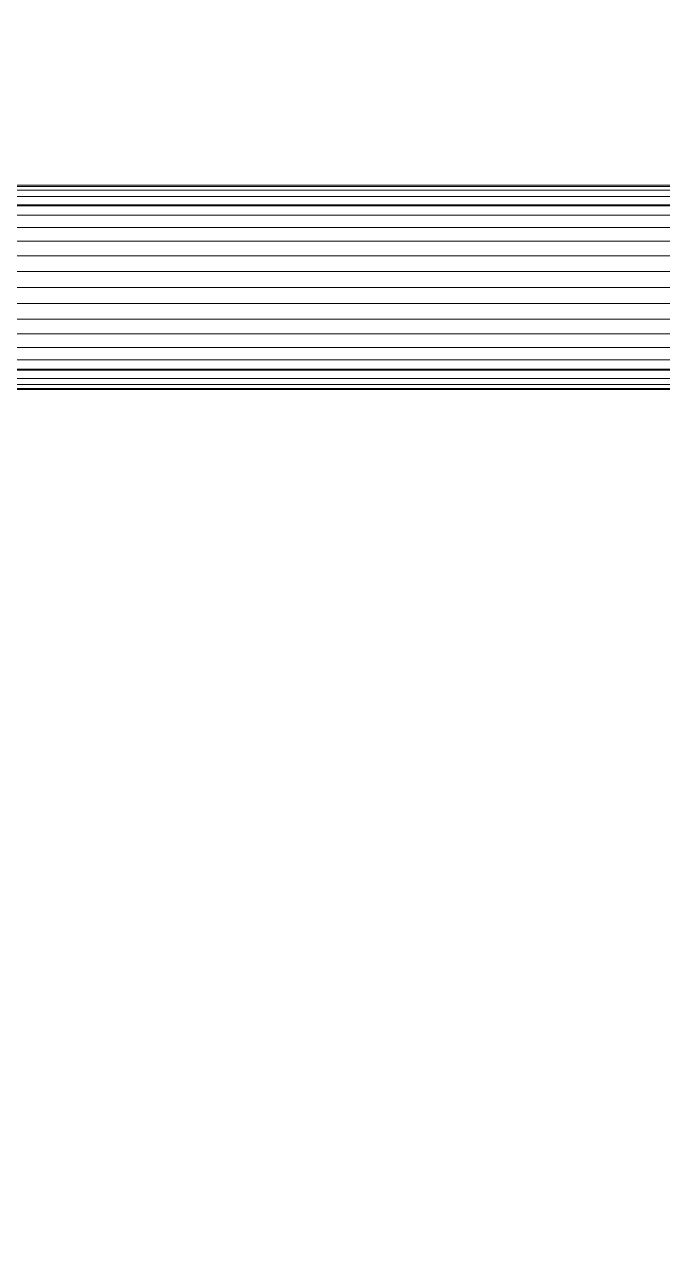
# Model space of a CAD drawing. Header units: centimetres. Extents: x -1762 to 3746, y -261 to 6534.
# Drawn here: x -1377.66 to -1374.54, y 5813.6 to 5819.65 of the extents above; entities that cross this region are included whole.
import ezdxf

# ---------------------------------------------------------------- set-up
doc = ezdxf.new("R2010")
doc.units = ezdxf.units.CM
doc.linetypes.add('Hidden', pattern=[0.714375, 0.47625, -0.238125])
doc.layers.add('A-ANNO-NOTE', color=7, linetype='Continuous', lineweight=9)
doc.layers.add('A-DETL-HDLN', color=7, linetype='Hidden', lineweight=9)
doc.layers.add('G-IMPT', color=7, linetype='Continuous', lineweight=9, true_color=0x007f7f)

# ---------------------------------------------------------------- blocks, each defined once
blk = doc.blocks.new('EQ-05-007 - EQ-05-007_dwg_Agrupar_317-1548996-Planta bodega almacenamiento congelados')
at = {"layer": 'A-DETL-HDLN'}
for p, q in [((55.75, 10.0002), (39.75, 10.0002)), ((55.75, 9.994), (39.75, 9.994)), ((55.75, 9.9757), (39.75, 9.9757)), ((55.75, 9.9457), (39.75, 9.9457)), ((55.75, 9.9047), (39.75, 9.9047)), ((55.75, 9.9002), (39.75, 9.9002)), ((55.75, 9.8538), (39.75, 9.8538)), ((55.75, 9.7941), (39.75, 9.7941)), ((55.75, 9.7272), (39.75, 9.7272)), ((55.75, 9.6547), (39.75, 9.6547)), ((55.75, 9.5784), (39.75, 9.5784)), ((55.75, 9.5002), (39.75, 9.5002)), ((55.75, 9.422), (39.75, 9.422)), ((55.75, 9.3457), (39.75, 9.3457)), ((55.75, 9.2732), (39.75, 9.2732)), ((55.75, 9.2063), (39.75, 9.2063)), ((55.75, 9.1467), (39.75, 9.1467)), ((55.75, 9.1002), (39.75, 9.1002)), ((55.75, 9.0957), (39.75, 9.0957)), ((55.75, 9.0547), (39.75, 9.0547)), ((55.75, 9.0247), (39.75, 9.0247)), ((55.75, 9.0064), (39.75, 9.0064)), ((55.75, 9.0002), (39.75, 9.0002))]:
    blk.add_line(p, q, dxfattribs=at)
at = {"layer": 'G-IMPT'}
for p, q in [((55.75, 10.0002), (39.75, 10.0002)), ((39.75, 10.0002), (55.75, 10.0002)), ((55.75, 9.994), (39.75, 9.994)), ((55.75, 9.9757), (39.75, 9.9757)), ((55.75, 9.9457), (39.75, 9.9457)), ((55.75, 9.9047), (39.75, 9.9047)), ((55.75, 9.9002), (39.75, 9.9002)), ((55.75, 9.8538), (39.75, 9.8538)), ((55.75, 9.7941), (39.75, 9.7941)), ((55.75, 9.7272), (39.75, 9.7272)), ((55.75, 9.6547), (39.75, 9.6547)), ((55.75, 9.5784), (39.75, 9.5784)), ((55.75, 9.5784), (39.75, 9.5784)), ((55.75, 9.5002), (39.75, 9.5002)), ((55.75, 9.422), (39.75, 9.422)), ((55.75, 9.3457), (39.75, 9.3457)), ((55.75, 9.2732), (39.75, 9.2732)), ((55.75, 9.2063), (39.75, 9.2063)), ((55.75, 9.1467), (39.75, 9.1467)), ((55.75, 9.1002), (39.75, 9.1002)), ((55.75, 9.0957), (39.75, 9.0957)), ((55.75, 9.0547), (39.75, 9.0547)), ((55.75, 9.0247), (39.75, 9.0247)), ((55.75, 9.0064), (39.75, 9.0064)), ((55.75, 9.0002), (39.75, 9.0002))]:
    blk.add_line(p, q, dxfattribs=at)
at = {"layer": 'G-IMPT', "flags": 128}
for points in [[(38.0439, 9.9047), (38.1036, 9.8538), (38.0439, 9.9047), (38.1036, 9.8538), (38.0894, 9.8674), (38.1302, 9.8249), (38.1597, 9.8538), (38.3241, 9.8538), (38.2345, 9.9332), (38.5126, 9.9332), (38.4273, 9.9832), (38.8147, 9.9832), (38.75, 10.0002), (39.2324, 10.0002), (39.1989, 9.9832), (39.1677, 9.9332), (39.75, 9.9457), (39.1989, 9.9832), (39.75, 9.9457), (39.75, 9.9757), (39.75, 9.994), (55.75, 9.994)], [(55.75, 9.9757), (39.75, 9.9757), (39.1989, 9.9832), (38.6853, 9.9832), (38.75, 10.0002), (38.3358, 10.0002), (38.4273, 9.9832), (38.13, 9.9832), (38.2345, 9.9332), (38.0596, 9.9332), (38.1597, 9.8538), (38.0894, 9.8674), (38.0439, 9.9047)], [(39.75, 9.9047), (39.1677, 9.9332), (39.1409, 9.8538), (39.75, 9.8538), (39.1677, 9.9332), (39.75, 9.8538), (39.75, 9.9047), (39.1677, 9.9332), (39.75, 9.9457), (55.75, 9.9457), (55.75, 9.9757), (56.3011, 9.9832), (56.3323, 9.9332), (56.875, 9.9332), (56.9268, 9.8538)], [(55.75, 9.994), (39.75, 9.994), (39.1989, 9.9832), (39.75, 9.9757), (39.75, 9.994), (39.1989, 9.9832), (39.2324, 10.0002), (39.75, 9.994), (39.2324, 10.0002), (39.75, 10.0002), (39.75, 9.994), (39.75, 10.0002), (55.75, 10.0002)], [(55.75, 10.0002), (55.75, 9.994), (55.75, 9.9757), (39.75, 9.9757), (39.75, 9.9457), (39.75, 9.9047)], [(56.3591, 9.8538), (56.3323, 9.9332), (55.75, 9.9457), (39.75, 9.9457), (39.75, 9.9047)], [(39.75, 9.9047), (55.75, 9.9047), (55.75, 9.9457), (56.3323, 9.9332), (55.75, 9.9047), (39.75, 9.9047), (39.75, 9.8538), (39.75, 9.7941), (39.75, 9.8538), (55.75, 9.8538)], [(55.75, 9.8538), (39.75, 9.8538), (39.1409, 9.8538), (39.75, 9.7941), (39.1409, 9.8538), (39.1203, 9.7502), (39.75, 9.7941), (39.75, 9.7272)], [(39.75, 9.7941), (55.75, 9.7941), (55.75, 9.8538), (56.3797, 9.7502), (55.75, 9.8538), (56.3591, 9.8538), (56.3797, 9.7502), (55.75, 9.7941), (55.75, 9.8538), (56.3591, 9.8538), (56.3797, 9.7502), (56.9665, 9.7502)], [(56.9665, 9.7502), (56.3797, 9.7502), (55.75, 9.7941), (39.75, 9.7941), (39.75, 9.7272), (39.1203, 9.7502), (38.5335, 9.7502)], [(56.9915, 9.6296), (56.3926, 9.6296), (56.3797, 9.7502), (55.75, 9.6547), (56.3797, 9.7502), (55.75, 9.7272), (55.75, 9.6547), (39.75, 9.6547), (39.75, 9.5784), (39.75, 9.6547), (55.75, 9.6547), (55.75, 9.7272), (55.75, 9.7941), (55.75, 9.7272), (39.75, 9.7272), (39.75, 9.6547)], [(39.75, 9.5002), (39.75, 9.5784), (39.1074, 9.6296), (39.75, 9.6547), (39.75, 9.7272), (55.75, 9.7272), (56.3797, 9.7502), (56.3926, 9.6296), (56.9915, 9.6296)], [(39.1409, 9.1467), (39.1677, 9.0672), (39.1989, 9.0172), (39.75, 9.0247), (39.1677, 9.0672), (39.75, 9.0247), (39.75, 9.0547), (39.75, 9.0957), (55.75, 9.0957)], [(55.75, 9.0247), (39.75, 9.0247), (39.1989, 9.0172), (39.75, 9.0064), (39.75, 9.0002), (39.1989, 9.0172), (39.75, 9.0002), (39.2324, 9.0002), (39.1989, 9.0172), (39.75, 9.0064), (39.75, 9.0247), (39.75, 9.0547), (55.75, 9.0547)], [(55.75, 9.0547), (39.75, 9.0547), (39.1677, 9.0672), (38.625, 9.0672), (38.5732, 9.1467), (38.0858, 9.1467), (38.0296, 9.2502), (37.6429, 9.2502), (37.5997, 9.3708), (37.3516, 9.3708), (37.3352, 9.5002), (37.3516, 9.6296), (37.2745, 9.6547), (37.2562, 9.5784), (37.3516, 9.6296), (37.2745, 9.6547), (37.2562, 9.5784)], [(55.75, 9.2732), (39.75, 9.2732), (39.75, 9.2063), (39.1203, 9.2502), (39.1409, 9.1467), (39.75, 9.1467), (39.1203, 9.2502), (39.75, 9.1467), (39.75, 9.2063), (39.1203, 9.2502), (39.75, 9.2732), (39.75, 9.3457), (55.75, 9.3457)], [(55.75, 9.422), (39.75, 9.422), (39.75, 9.5002), (39.75, 9.5784), (55.75, 9.5784)], [(56.397, 9.5002), (55.75, 9.5002), (55.75, 9.5784), (55.75, 9.5002), (39.75, 9.5002), (39.103, 9.5002), (39.75, 9.422), (39.103, 9.5002)], [(39.75, 9.3457), (39.1074, 9.3708), (39.75, 9.422), (39.75, 9.5002), (55.75, 9.5002), (55.75, 9.422), (55.75, 9.5002), (56.3926, 9.3708), (55.75, 9.5002), (56.397, 9.5002)], [(56.9915, 9.3708), (56.3926, 9.3708), (55.75, 9.422), (55.75, 9.3457), (39.75, 9.3457), (39.1074, 9.3708), (38.5085, 9.3708)], [(56.3926, 9.3708), (55.75, 9.422), (39.75, 9.422), (39.75, 9.3457), (39.75, 9.2732), (39.1074, 9.3708), (39.75, 9.2732), (39.1203, 9.2502), (39.1074, 9.3708)], [(39.75, 9.2063), (39.75, 9.2732), (55.75, 9.2732), (55.75, 9.3457), (56.3926, 9.3708), (56.3797, 9.2502), (56.9665, 9.2502)], [(39.75, 9.2063), (55.75, 9.2063), (55.75, 9.2732), (56.3797, 9.2502), (55.75, 9.2063), (55.75, 9.2732), (56.3926, 9.3708), (56.3797, 9.2502), (56.9665, 9.2502)], [(57.6718, 9.0064), (57.5955, 9.0247), (57.523, 9.0547), (57.5569, 9.0172), (57.523, 9.0547), (57.4404, 9.0672), (57.5569, 9.0172), (57.6819, 9.0002), (57.4821, 9.0002), (57.5941, 9.0172), (57.2557, 9.0172), (57.341, 9.0672), (56.875, 9.0672), (56.9268, 9.1467), (56.3591, 9.1467), (55.75, 9.2063), (56.3591, 9.1467), (56.3797, 9.2502), (55.75, 9.2063), (39.75, 9.2063), (39.75, 9.1467), (39.75, 9.0957)], [(55.75, 9.0064), (56.3011, 9.0172), (55.75, 9.0247), (55.75, 9.0064), (39.75, 9.0064), (39.75, 9.0247), (55.75, 9.0247), (55.75, 9.0547), (56.3323, 9.0672), (55.75, 9.0247), (56.3011, 9.0172), (56.2676, 9.0002), (56.75, 9.0002), (56.6853, 9.0172), (57.0727, 9.0172), (56.9874, 9.0672), (57.2655, 9.0672), (57.1759, 9.1467), (57.3403, 9.1467), (57.2636, 9.2502)], [(39.75, 9.0002), (39.75, 9.0064), (55.75, 9.0064), (56.3011, 9.0172), (56.2676, 9.0002), (55.75, 9.0064), (56.2676, 9.0002), (56.75, 9.0002), (56.6853, 9.0172), (57.0727, 9.0172), (56.9874, 9.0672), (57.2655, 9.0672), (57.1759, 9.1467), (57.3403, 9.1467), (57.2636, 9.2502)], [(39.75, 9.0957), (55.75, 9.0957), (56.3323, 9.0672), (56.3591, 9.1467), (55.75, 9.1467), (56.3323, 9.0672), (55.75, 9.1467), (55.75, 9.0957)], [(56.9142, 9.1467), (56.9874, 9.0672), (56.625, 9.0672), (56.6853, 9.0172), (56.2341, 9.0172), (56.2676, 9.0002), (55.75, 9.0002), (55.75, 9.0064), (55.75, 9.0002), (39.75, 9.0002), (55.75, 9.0002)]]:
    blk.add_lwpolyline(points, dxfattribs=at)
blk.add_lwpolyline([(39.75, 9.1467), (55.75, 9.1467), (55.75, 9.2063), (55.75, 9.1467)], close=True, dxfattribs=at)
blk = doc.blocks.new('EQ-05-007 - EQ-05-007_dwg_011_ENZUNCHADOR_dwg-1549000-Planta bodega almacenamiento congelados')
blk.add_blockref('EQ-05-007 - EQ-05-007_dwg_Agrupar_317-1548996-Planta bodega almacenamiento congelados', (0, 0))
blk = doc.blocks.new('EQ-05-007 - EQ-05-007_dwg-1548992-Planta bodega almacenamiento congelados')
blk.add_blockref('EQ-05-007 - EQ-05-007_dwg_011_ENZUNCHADOR_dwg-1549000-Planta bodega almacenamiento congelados', (0, 0))
blk = doc.blocks.new('EQ-05-007 - EQ-05-007-1549005-Planta bodega almacenamiento congelados')
blk.add_blockref('EQ-05-007 - EQ-05-007_dwg-1548992-Planta bodega almacenamiento congelados', (0, 0))

msp = doc.modelspace()

# ---------------------------------------------------------------- linework, layer by layer
at = {"layer": 'A-ANNO-NOTE', "color": 96, "lineweight": 25, "true_color": 0x008000}
msp.add_circle((-1368.944, 5834.9416), 39.6875, dxfattribs=at)

# ---------------------------------------------------------------- block references
at = {"layer": 'A-DETL-HDLN', "rotation": 180}
msp.add_blockref('EQ-05-007 - EQ-05-007-1549005-Planta bodega almacenamiento congelados', (-1334.1723, 5827.8599), dxfattribs=at)

doc.saveas('drawing.dxf')
